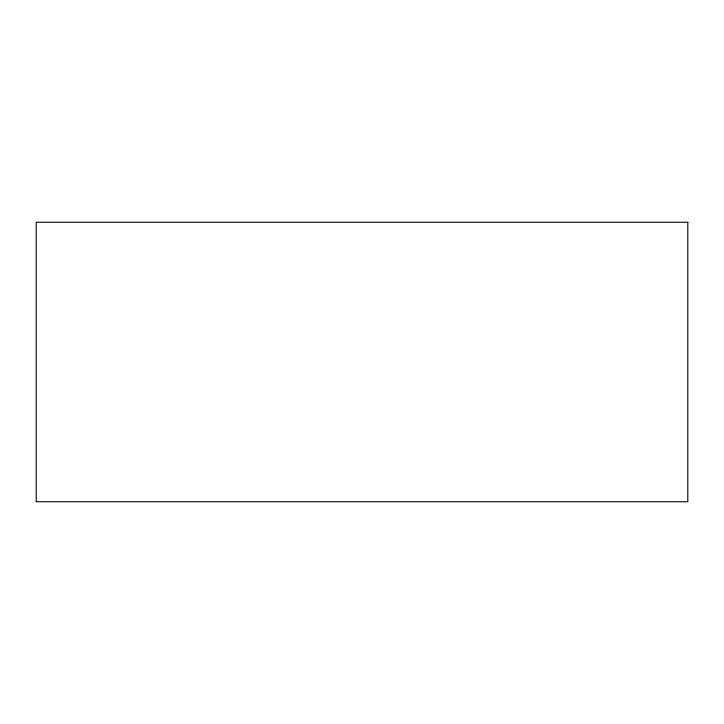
<?xml version="1.0" encoding="UTF-8"?>
<svg xmlns="http://www.w3.org/2000/svg" width="724" height="724" viewBox="0 0 724 724"><rect width="100%" height="100%" fill="white"/><g stroke="black" fill="none" stroke-linecap="round" stroke-linejoin="round"><path stroke-width="1.09" d="M687.8 222.259L36.2 222.259L36.2 501.741L687.8 501.741L687.8 222.259"/></g></svg>
